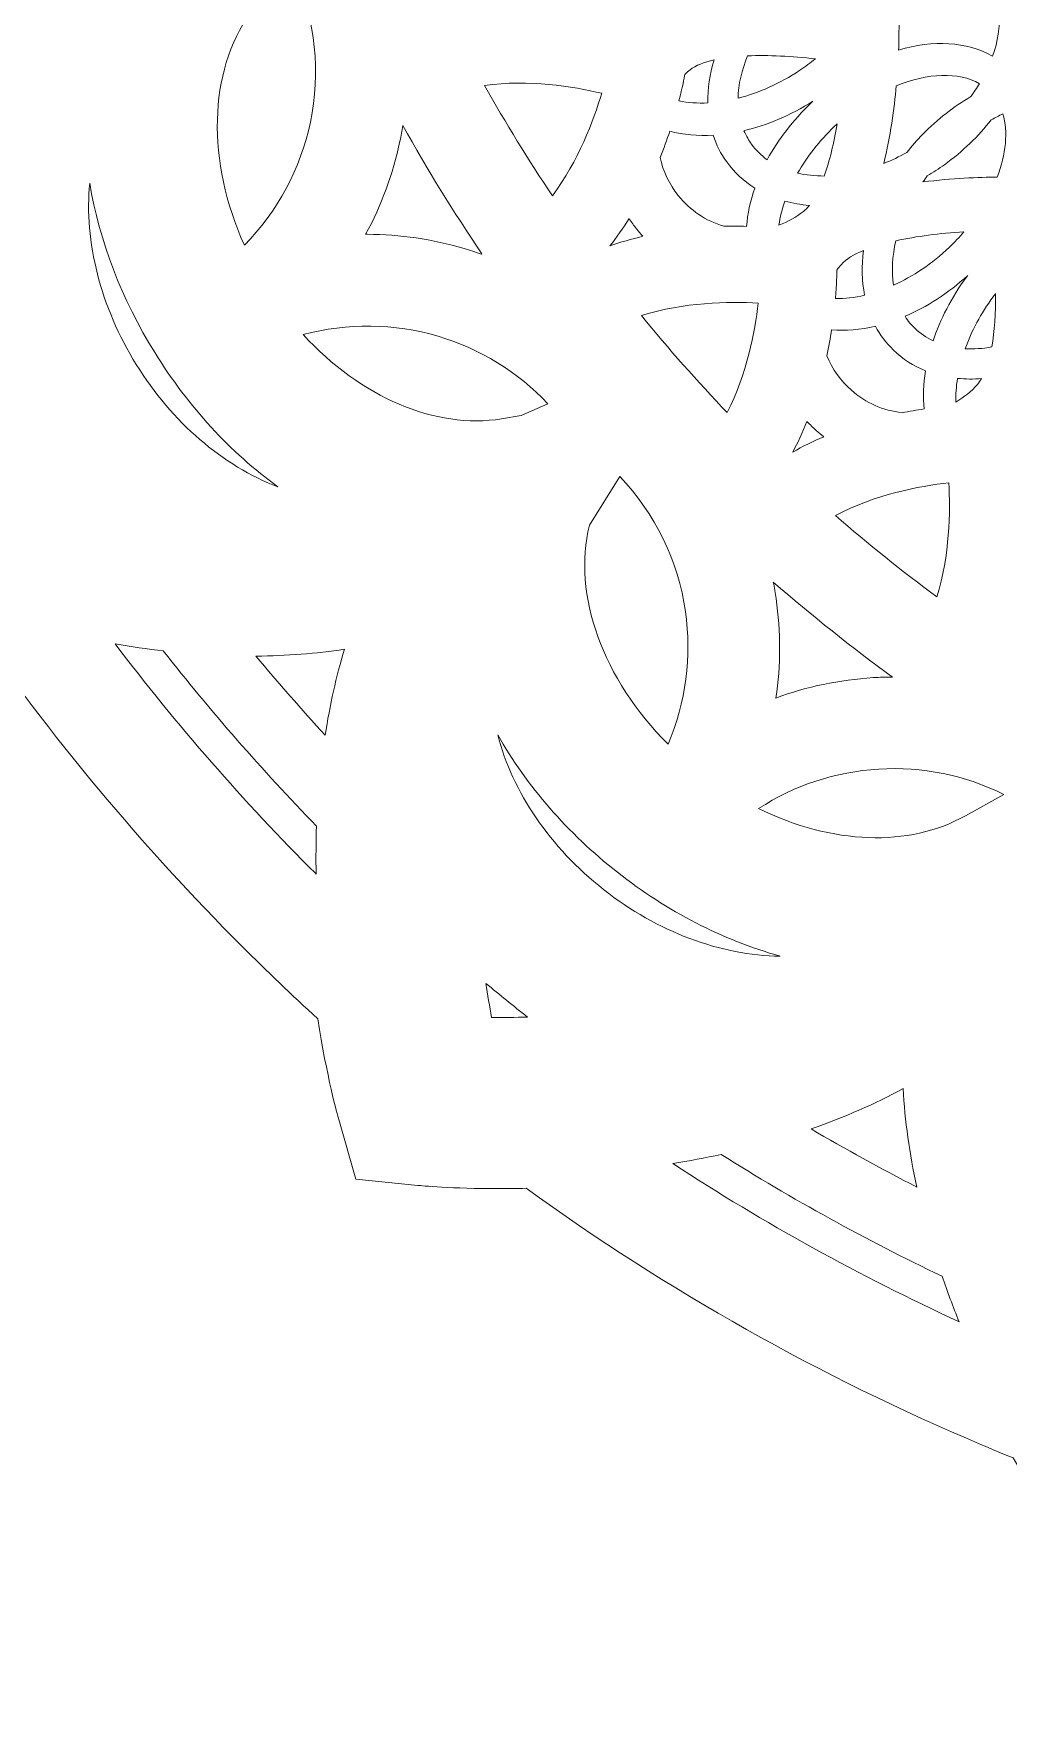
# Model space of a CAD drawing. Header units: millimetres. Extents: x 37 to 1687, y -819 to -120.
# Drawn here: x 494.4 to 558.2, y -818 to -708 of the extents above; entities that cross this region are included whole.
import ezdxf

# ---------------------------------------------------------------- set-up
doc = ezdxf.new("R2010")
doc.units = ezdxf.units.MM
doc.header["$MEASUREMENT"] = 0
doc.layers.add('Layer 8', color=7, linetype='Continuous')

msp = doc.modelspace()

# ---------------------------------------------------------------- linework, layer by layer
at = {"layer": 'Layer 8', "lineweight": 0}
for points, knots in [([(771.78, -680.86), (771.62, -680.51), (770.14, -677.31), (767.42, -673.13), (767.78, -668.85), (767.96, -664.5), (767.96, -660.21), (767.96, -653.67), (767.54, -647.09), (766.72, -640.66), (769.19, -636.79), (770.55, -633.84), (770.7, -633.51), (770.7, -633.51), (772.41, -629.77), (772.41, -629.77), (772.41, -629.77), (769.52, -626.84), (769.52, -626.84), (769.25, -626.56), (766.8, -624.11), (762.92, -621.18), (761.1, -614.31), (758.77, -607.5), (755.99, -600.94), (754.49, -597.38), (752.79, -593.78), (750.95, -590.22), (751.84, -586.03), (752.09, -583.04), (752.11, -582.7), (752.11, -582.7), (752.42, -578.61), (752.42, -578.61), (752.42, -578.61), (748.71, -576.85), (748.71, -576.85), (748.59, -576.79), (745.67, -575.41), (741.22, -573.98), (735.96, -566.35), (729.96, -559.14), (723.37, -552.55), (721.78, -550.97), (720.13, -549.38), (718.44, -547.84), (717.82, -543.89), (717.09, -541.34), (717.06, -541.23), (717.06, -541.23), (715.95, -537.31), (715.95, -537.31), (715.95, -537.31), (711.87, -536.91), (711.87, -536.91), (711.5, -536.88), (709.52, -536.7), (706.58, -536.7), (706, -536.7), (705.4, -536.71), (704.79, -536.72), (695.53, -530.03), (685.5, -524.38), (674.97, -519.92), (674.33, -519.65), (673.65, -519.37), (672.9, -519.07), (671.18, -516.06), (669.83, -514.2), (669.77, -514.12), (669.77, -514.12), (667.39, -510.84), (667.39, -510.84), (667.39, -510.84), (663.44, -511.83), (663.44, -511.83), (663.34, -511.86), (660.96, -512.46), (657.5, -513.76), (645.48, -510.33), (633, -508.4), (620.38, -508.03), (617.93, -505.97), (616.17, -504.78), (615.97, -504.64), (615.97, -504.64), (612.61, -502.38), (612.61, -502.38), (612.61, -502.38), (609.25, -504.64), (609.25, -504.64), (609.03, -504.79), (607.08, -506.12), (604.42, -508.37), (591.88, -509.28), (579.51, -511.75), (567.65, -515.69), (564.54, -514.55), (562.39, -513.99), (562.15, -513.93), (562.15, -513.93), (558.2, -512.94), (558.2, -512.94), (558.2, -512.94), (555.81, -516.23), (555.81, -516.23), (555.65, -516.45), (554.19, -518.49), (552.38, -521.71), (541.36, -526.75), (530.95, -533.13), (521.42, -540.66), (520.93, -540.65), (520.5, -540.64), (520.09, -540.64), (516.97, -540.64), (514.88, -540.84), (514.79, -540.85), (514.79, -540.85), (510.72, -541.25), (510.72, -541.25), (510.72, -541.25), (509.61, -545.17), (509.61, -545.17), (509.57, -545.3), (508.76, -548.18), (508.12, -552.48), (508.1, -552.5), (508.07, -552.53), (508.05, -552.55), (499.91, -560.7), (492.7, -569.74), (486.62, -579.45), (482.41, -580.82), (479.72, -582.1), (479.6, -582.16), (479.6, -582.16), (475.89, -583.92), (475.89, -583.92), (475.89, -583.92), (476.2, -588.01), (476.2, -588.01), (476.21, -588.15), (476.48, -591.55), (477.52, -596.24), (476.74, -597.92), (476.05, -599.46), (475.43, -600.94), (471.79, -609.54), (468.94, -618.5), (466.96, -627.58), (463.34, -630.35), (461.07, -632.62), (460.82, -632.87), (460.82, -632.87), (457.93, -635.81), (457.93, -635.81), (457.93, -635.81), (459.64, -639.55), (459.64, -639.55), (459.8, -639.91), (461.29, -643.12), (464, -647.28), (463.64, -651.56), (463.46, -655.91), (463.46, -660.21), (463.46, -666.74), (463.88, -673.32), (464.7, -679.76), (462.23, -683.63), (460.87, -686.57), (460.71, -686.9), (460.71, -686.9), (459, -690.64), (459, -690.64), (459, -690.64), (461.9, -693.57), (461.9, -693.57), (462.17, -693.85), (464.6, -696.29), (468.5, -699.23), (470.32, -706.1), (472.65, -712.91), (475.43, -719.47), (476.93, -723.03), (478.63, -726.64), (480.47, -730.19), (479.55, -734.55), (479.31, -737.58), (479.31, -737.71), (479.31, -737.71), (478.99, -741.8), (478.99, -741.8), (478.99, -741.8), (482.7, -743.56), (482.7, -743.56), (482.83, -743.62), (485.74, -745), (490.2, -746.43), (495.46, -754.06), (501.46, -761.27), (508.05, -767.86), (509.63, -769.44), (511.29, -771.03), (512.98, -772.58), (513.58, -776.38), (514.28, -778.9), (514.36, -779.18), (514.36, -779.18), (515.47, -783.1), (515.47, -783.1), (515.47, -783.1), (519.54, -783.5), (519.54, -783.5), (519.76, -783.52), (521.77, -783.71), (524.84, -783.71), (525.42, -783.71), (526.02, -783.7), (526.63, -783.69), (535.89, -790.39), (545.92, -796.04), (556.45, -800.49), (557.08, -800.76), (557.76, -801.04), (558.52, -801.35), (560.18, -804.25), (561.5, -806.08), (561.65, -806.29), (561.65, -806.29), (564.03, -809.57), (564.03, -809.57), (564.03, -809.57), (567.97, -808.58), (567.97, -808.58), (568.08, -808.55), (570.45, -807.95), (573.92, -806.65), (585.93, -810.08), (598.42, -812.01), (611.03, -812.39), (613.48, -814.42), (615.25, -815.63), (615.45, -815.77), (615.45, -815.77), (618.81, -818.03), (618.81, -818.03), (618.81, -818.03), (622.17, -815.77), (622.17, -815.77), (622.39, -815.62), (624.34, -814.29), (627, -812.04), (639.54, -811.13), (651.9, -808.67), (663.76, -804.72), (666.98, -805.9), (669.18, -806.46), (669.27, -806.48), (669.27, -806.48), (673.22, -807.47), (673.22, -807.47), (673.22, -807.47), (675.6, -804.19), (675.6, -804.19), (675.67, -804.1), (677.19, -801.99), (679.05, -798.7), (690.06, -793.65), (700.47, -787.28), (709.99, -779.76), (710.48, -779.77), (710.92, -779.77), (711.33, -779.77), (714.46, -779.77), (716.54, -779.57), (716.63, -779.56), (716.63, -779.56), (720.7, -779.16), (720.7, -779.16), (720.7, -779.16), (721.81, -775.24), (721.81, -775.24), (721.85, -775.12), (722.66, -772.22), (723.3, -767.93), (723.32, -767.91), (723.34, -767.89), (723.37, -767.86), (731.51, -759.72), (738.72, -750.67), (744.8, -740.96), (748.85, -739.64), (751.52, -738.39), (751.82, -738.25), (751.82, -738.25), (755.53, -736.49), (755.53, -736.49), (755.53, -736.49), (755.22, -732.4), (755.22, -732.4), (755.2, -732.26), (754.93, -728.84), (753.9, -724.18), (754.68, -722.49), (755.37, -720.95), (755.99, -719.47), (759.63, -710.87), (762.48, -701.91), (764.46, -692.84), (768.08, -690.05), (770.35, -687.79), (770.6, -687.54), (770.6, -687.54), (773.49, -684.6), (773.49, -684.6), (773.49, -684.6), (771.78, -680.86), (771.78, -680.86)], [0, 0, 0, 0, 1, 1, 1, 2, 2, 2, 3, 3, 3, 4, 4, 4, 5, 5, 5, 6, 6, 6, 7, 7, 7, 8, 8, 8, 9, 9, 9, 10, 10, 10, 11, 11, 11, 12, 12, 12, 13, 13, 13, 14, 14, 14, 15, 15, 15, 16, 16, 16, 17, 17, 17, 18, 18, 18, 19, 19, 19, 20, 20, 20, 21, 21, 21, 22, 22, 22, 23, 23, 23, 24, 24, 24, 25, 25, 25, 26, 26, 26, 27, 27, 27, 28, 28, 28, 29, 29, 29, 30, 30, 30, 31, 31, 31, 32, 32, 32, 33, 33, 33, 34, 34, 34, 35, 35, 35, 36, 36, 36, 37, 37, 37, 38, 38, 38, 39, 39, 39, 40, 40, 40, 41, 41, 41, 42, 42, 42, 43, 43, 43, 44, 44, 44, 45, 45, 45, 46, 46, 46, 47, 47, 47, 48, 48, 48, 49, 49, 49, 50, 50, 50, 51, 51, 51, 52, 52, 52, 53, 53, 53, 54, 54, 54, 55, 55, 55, 56, 56, 56, 57, 57, 57, 58, 58, 58, 59, 59, 59, 60, 60, 60, 61, 61, 61, 62, 62, 62, 63, 63, 63, 64, 64, 64, 65, 65, 65, 66, 66, 66, 67, 67, 67, 68, 68, 68, 69, 69, 69, 70, 70, 70, 71, 71, 71, 72, 72, 72, 73, 73, 73, 74, 74, 74, 75, 75, 75, 76, 76, 76, 77, 77, 77, 78, 78, 78, 79, 79, 79, 80, 80, 80, 81, 81, 81, 82, 82, 82, 83, 83, 83, 84, 84, 84, 85, 85, 85, 86, 86, 86, 87, 87, 87, 88, 88, 88, 89, 89, 89, 90, 90, 90, 91, 91, 91, 92, 92, 92, 93, 93, 93, 94, 94, 94, 95, 95, 95, 96, 96, 96, 97, 97, 97, 98, 98, 98, 99, 99, 99, 100, 100, 100, 101, 101, 101, 102, 102, 102, 103, 103, 103, 104, 104, 104, 105, 105, 105, 106, 106, 106, 106]), ([(551.03, -709.11), (551.04, -708.85), (551.04, -708.65), (551.04, -708.51), (551.04, -708.51), (551.07, -707.06), (551.07, -707.06), (551.07, -707.06), (550.6, -706.96), (550.6, -706.96), (551.42, -705.33), (551.74, -703.66), (551.51, -702.13), (553.71, -702), (555.65, -702.68), (556.75, -704.2), (557.79, -705.64), (557.88, -707.57), (557.18, -709.51), (555.49, -708.55), (553.29, -708.43), (551.03, -709.11)], [0, 0, 0, 0, 1, 1, 1, 2, 2, 2, 3, 3, 3, 4, 4, 4, 5, 5, 5, 6, 6, 6, 7, 7, 7, 7]), ([(511.51, -704.09), (512.83, -707.15), (513.18, -710.58), (512.5, -713.84), (511.86, -716.87), (510.35, -719.7), (508.18, -721.9), (505.7, -716.4), (505.82, -710.52), (508.56, -706.7), (508.56, -706.7), (509.04, -706.03), (509.04, -706.03), (509.04, -706.03), (511.51, -704.09), (511.51, -704.09)], [0, 0, 0, 0, 1, 1, 1, 2, 2, 2, 3, 3, 3, 4, 4, 4, 5, 5, 5, 5]), ([(540.51, -712.26), (540.53, -711.36), (540.75, -710.42), (541.14, -709.49), (542.49, -709.43), (544.03, -709.51), (545.58, -709.68), (545.25, -709.94), (544.91, -710.19), (544.56, -710.43), (543.24, -711.31), (541.85, -711.92), (540.51, -712.26)], [0, 0, 0, 0, 1, 1, 1, 2, 2, 2, 3, 3, 3, 4, 4, 4, 4]), ([(537.03, -710.7), (537.15, -710.59), (537.26, -710.49), (537.37, -710.4), (537.74, -710.11), (538.28, -709.9), (538.95, -709.75), (538.66, -710.7), (538.52, -711.65), (538.54, -712.57), (537.86, -712.6), (537.22, -712.56), (536.64, -712.44), (536.87, -711.55), (536.99, -710.92), (537.03, -710.7)], [0, 0, 0, 0, 1, 1, 1, 2, 2, 2, 3, 3, 3, 4, 4, 4, 5, 5, 5, 5]), ([(552.6, -714.63), (552.23, -715.01), (551.89, -715.41), (551.57, -715.81), (551.07, -716.09), (550.56, -716.34), (550.05, -716.54), (550.49, -714.77), (550.74, -712.94), (550.87, -711.45), (552.94, -710.61), (554.95, -710.52), (556.32, -711.31), (556.15, -711.59), (555.96, -711.87), (555.76, -712.15), (554.65, -712.8), (553.58, -713.63), (552.6, -714.63), (552.6, -714.63), (552.6, -714.63), (552.6, -714.63)], [0, 0, 0, 0, 1, 1, 1, 2, 2, 2, 3, 3, 3, 4, 4, 4, 5, 5, 5, 6, 6, 6, 7, 7, 7, 7]), ([(531.58, -711.94), (531.05, -713.73), (530.05, -716.39), (528.35, -718.65), (526.77, -716.29), (525.28, -713.87), (523.91, -711.43), (526.79, -711.02), (529.7, -711.49), (531.58, -711.94)], [0, 0, 0, 0, 1, 1, 1, 2, 2, 2, 3, 3, 3, 3]), ([(541.39, -715.27), (541.3, -715.15), (541.22, -715.02), (541.15, -714.89), (541.05, -714.73), (540.97, -714.56), (540.9, -714.39), (542.39, -714.04), (543.93, -713.39), (545.42, -712.45), (545.38, -712.49), (545.34, -712.52), (545.31, -712.56), (544.09, -713.72), (543.13, -714.99), (542.42, -716.29), (542.03, -716.01), (541.68, -715.67), (541.39, -715.27)], [0, 0, 0, 0, 1, 1, 1, 2, 2, 2, 3, 3, 3, 4, 4, 4, 5, 5, 5, 6, 6, 6, 6]), ([(557.48, -717.43), (556.3, -717.44), (554.52, -717.5), (552.62, -717.75), (552.72, -717.61), (552.81, -717.48), (552.9, -717.35), (553.28, -717.13), (553.66, -716.88), (554.03, -716.62), (555.23, -715.75), (556.26, -714.75), (557.09, -713.68), (557.35, -713.54), (557.6, -713.41), (557.86, -713.29), (558.21, -714.46), (558.06, -715.92), (557.48, -717.43)], [0, 0, 0, 0, 1, 1, 1, 2, 2, 2, 3, 3, 3, 4, 4, 4, 5, 5, 5, 6, 6, 6, 6]), ([(523.7, -722.48), (523.33, -722.35), (522.95, -722.22), (522.57, -722.11), (520.5, -721.5), (518.37, -721.18), (516.24, -721.18), (516.2, -721.18), (516.16, -721.18), (516.12, -721.18), (517.16, -719.28), (517.92, -717.23), (518.37, -715.07), (518.44, -714.73), (518.5, -714.39), (518.56, -714.05), (520.15, -716.92), (521.89, -719.73), (523.73, -722.45), (523.73, -722.45), (523.7, -722.47), (523.7, -722.47), (523.7, -722.47), (523.7, -722.48), (523.7, -722.48)], [0, 0, 0, 0, 1, 1, 1, 2, 2, 2, 3, 3, 3, 4, 4, 4, 5, 5, 5, 6, 6, 6, 7, 7, 7, 8, 8, 8, 8]), ([(536.04, -714.43), (536.92, -714.66), (537.88, -714.74), (538.88, -714.69), (539.09, -715.31), (539.38, -715.9), (539.77, -716.44), (540.27, -717.13), (540.89, -717.7), (541.6, -718.15), (541.31, -719), (541.13, -719.84), (541.07, -720.66), (540.8, -720.65), (540.54, -720.64), (540.27, -720.64), (540.04, -720.64), (539.81, -720.64), (539.58, -720.65), (538.4, -720.3), (537.37, -719.6), (536.59, -718.63), (536.01, -717.91), (535.6, -717.05), (535.41, -716.15), (535.65, -715.55), (535.86, -714.97), (536.04, -714.43)], [0, 0, 0, 0, 1, 1, 1, 2, 2, 2, 3, 3, 3, 4, 4, 4, 5, 5, 5, 6, 6, 6, 7, 7, 7, 8, 8, 8, 9, 9, 9, 9]), ([(544.41, -717.17), (545.02, -716.11), (545.82, -715.07), (546.81, -714.12), (546.87, -714.06), (546.94, -714), (547.01, -713.94), (546.79, -715.21), (546.51, -716.38), (546.16, -717.36), (545.55, -717.36), (544.96, -717.3), (544.41, -717.17)], [0, 0, 0, 0, 1, 1, 1, 2, 2, 2, 3, 3, 3, 4, 4, 4, 4]), ([(498.05, -717.82), (498.68, -721.62), (500.13, -725.41), (502.33, -728.95), (504.51, -732.48), (507.26, -735.47), (510.38, -737.73), (506.77, -736.35), (503.44, -733.5), (501.1, -729.71), (498.75, -725.93), (497.68, -721.65), (498.05, -717.82)], [0, 0, 0, 0, 1, 1, 1, 2, 2, 2, 3, 3, 3, 4, 4, 4, 4]), ([(543.19, -720.57), (543.26, -720.06), (543.39, -719.54), (543.58, -719), (544.09, -719.14), (544.62, -719.24), (545.18, -719.29), (545.05, -719.45), (544.93, -719.58), (544.79, -719.68), (544.31, -720.07), (543.77, -720.37), (543.19, -720.57)], [0, 0, 0, 0, 1, 1, 1, 2, 2, 2, 3, 3, 3, 4, 4, 4, 4]), ([(533.37, -720.15), (533.53, -720.38), (533.69, -720.6), (533.86, -720.82), (533.99, -720.99), (534.13, -721.15), (534.28, -721.31), (533.53, -721.49), (532.81, -721.7), (532.12, -721.94), (532.55, -721.38), (532.97, -720.79), (533.37, -720.15)], [0, 0, 0, 0, 1, 1, 1, 2, 2, 2, 3, 3, 3, 4, 4, 4, 4]), ([(554.36, -722.02), (553.22, -723.11), (551.95, -723.95), (550.7, -724.52), (550.55, -723.61), (550.61, -722.62), (550.85, -721.6), (552.18, -721.31), (553.73, -721.11), (555.3, -721.02), (555.01, -721.36), (554.7, -721.7), (554.36, -722.02)], [0, 0, 0, 0, 1, 1, 1, 2, 2, 2, 3, 3, 3, 4, 4, 4, 4]), ([(548.8, -725.17), (548.13, -725.33), (547.49, -725.4), (546.89, -725.38), (546.97, -724.43), (546.98, -723.77), (546.98, -723.53), (547.08, -723.39), (547.18, -723.27), (547.28, -723.16), (547.59, -722.81), (548.09, -722.5), (548.73, -722.24), (548.59, -723.26), (548.62, -724.25), (548.8, -725.17)], [0, 0, 0, 0, 1, 1, 1, 2, 2, 2, 3, 3, 3, 4, 4, 4, 5, 5, 5, 5]), ([(555.47, -723.99), (554.47, -725.34), (553.75, -726.76), (553.28, -728.16), (552.84, -727.95), (552.43, -727.67), (552.08, -727.33), (551.97, -727.22), (551.87, -727.11), (551.77, -727), (551.65, -726.86), (551.55, -726.71), (551.45, -726.55), (552.86, -725.95), (554.26, -725.05), (555.56, -723.87), (555.53, -723.91), (555.5, -723.95), (555.47, -723.99)], [0, 0, 0, 0, 1, 1, 1, 2, 2, 2, 3, 3, 3, 4, 4, 4, 5, 5, 5, 6, 6, 6, 6]), ([(534.19, -726.51), (536.95, -725.62), (539.9, -725.58), (541.83, -725.69), (541.61, -727.55), (541.09, -730.34), (539.8, -732.86), (537.85, -730.82), (535.96, -728.69), (534.19, -726.51)], [0, 0, 0, 0, 1, 1, 1, 2, 2, 2, 3, 3, 3, 3]), ([(555.39, -728.68), (555.8, -727.53), (556.41, -726.37), (557.22, -725.27), (557.27, -725.2), (557.33, -725.12), (557.38, -725.05), (557.38, -726.34), (557.3, -727.55), (557.13, -728.56), (556.53, -728.67), (555.95, -728.71), (555.39, -728.68)], [0, 0, 0, 0, 1, 1, 1, 2, 2, 2, 3, 3, 3, 4, 4, 4, 4]), ([(512.03, -727.75), (514.91, -726.98), (518.01, -727.01), (520.87, -727.86), (523.63, -728.68), (526.1, -730.2), (528.05, -732.29), (528.05, -732.29), (526.3, -733.06), (526.3, -733.06), (526.3, -733.06), (525.03, -733.27), (525.03, -733.27), (520.7, -733.97), (515.8, -731.86), (512.03, -727.75)], [0, 0, 0, 0, 1, 1, 1, 2, 2, 2, 3, 3, 3, 4, 4, 4, 5, 5, 5, 5]), ([(552.69, -732.62), (552.21, -732.7), (551.73, -732.78), (551.26, -732.87), (550.02, -732.73), (548.88, -732.23), (547.94, -731.4), (547.24, -730.78), (546.68, -730.01), (546.33, -729.14), (546.46, -728.55), (546.56, -727.97), (546.64, -727.44), (547.55, -727.52), (548.52, -727.43), (549.51, -727.2), (549.82, -727.77), (550.21, -728.3), (550.68, -728.76), (551.3, -729.36), (552.01, -729.81), (552.79, -730.12), (552.65, -730.99), (552.62, -731.83), (552.69, -732.62)], [0, 0, 0, 0, 1, 1, 1, 2, 2, 2, 3, 3, 3, 4, 4, 4, 5, 5, 5, 6, 6, 6, 7, 7, 7, 8, 8, 8, 8]), ([(556.46, -730.63), (556.38, -730.78), (556.29, -730.9), (556.2, -731.01), (555.79, -731.48), (555.31, -731.86), (554.77, -732.17), (554.76, -731.67), (554.8, -731.16), (554.88, -730.62), (555.4, -730.67), (555.93, -730.68), (556.46, -730.63)], [0, 0, 0, 0, 1, 1, 1, 2, 2, 2, 3, 3, 3, 4, 4, 4, 4]), ([(545.02, -733.45), (545.22, -733.65), (545.42, -733.84), (545.63, -734.03), (545.79, -734.17), (545.96, -734.31), (546.13, -734.44), (545.41, -734.75), (544.73, -735.08), (544.09, -735.45), (544.43, -734.82), (544.74, -734.15), (545.02, -733.45)], [0, 0, 0, 0, 1, 1, 1, 2, 2, 2, 3, 3, 3, 4, 4, 4, 4]), ([(530.78, -740.24), (530.78, -740.24), (532.76, -737.04), (532.76, -737.04), (535.07, -739.47), (536.59, -742.58), (537.07, -745.9), (537.49, -748.82), (537.08, -751.87), (535.93, -754.59), (531.66, -750.33), (529.65, -744.8), (530.78, -740.24)], [0, 0, 0, 0, 1, 1, 1, 2, 2, 2, 3, 3, 3, 4, 4, 4, 4]), ([(546.89, -739.61), (549.46, -738.23), (552.38, -737.68), (554.31, -737.46), (554.42, -739.34), (554.38, -742.22), (553.54, -744.94), (551.26, -743.26), (549.03, -741.47), (546.89, -739.61)], [0, 0, 0, 0, 1, 1, 1, 2, 2, 2, 3, 3, 3, 3]), ([(543, -745.05), (543, -745.05), (543, -745.05), (543, -745.05), (542.95, -744.69), (542.89, -744.33), (542.82, -743.97), (545.34, -746.16), (547.95, -748.24), (550.63, -750.19), (550.21, -750.19), (549.79, -750.21), (549.36, -750.23), (547.16, -750.37), (545.02, -750.81), (542.99, -751.57), (543.31, -749.42), (543.32, -747.23), (543, -745.05)], [0, 0, 0, 0, 1, 1, 1, 2, 2, 2, 3, 3, 3, 4, 4, 4, 5, 5, 5, 6, 6, 6, 6]), ([(512.88, -763.1), (512.87, -763.09), (512.86, -763.08), (512.85, -763.07), (512.85, -763.07), (512.85, -763.07), (512.85, -763.07), (508.14, -758.37), (503.73, -753.31), (499.71, -748.01), (500.77, -748.2), (501.83, -748.35), (502.87, -748.47), (505.96, -752.42), (509.34, -756.28), (512.9, -759.95), (512.87, -760.99), (512.86, -762.04), (512.88, -763.1)], [0, 0, 0, 0, 1, 1, 1, 2, 2, 2, 3, 3, 3, 4, 4, 4, 5, 5, 5, 6, 6, 6, 6]), ([(513.47, -754), (511.92, -752.31), (510.4, -750.57), (508.94, -748.82), (510.94, -748.8), (512.88, -748.65), (514.73, -748.37), (514.2, -750.14), (513.78, -752.03), (513.47, -754)], [0, 0, 0, 0, 1, 1, 1, 2, 2, 2, 3, 3, 3, 3]), ([(524.77, -753.97), (526.68, -757.34), (529.34, -760.41), (532.61, -762.98), (535.87, -765.55), (539.5, -767.42), (543.27, -768.48), (539.4, -768.44), (535.23, -766.89), (531.71, -764.12), (528.2, -761.35), (525.74, -757.73), (524.77, -753.97)], [0, 0, 0, 0, 1, 1, 1, 2, 2, 2, 3, 3, 3, 4, 4, 4, 4]), ([(555.41, -759.28), (551.69, -761.36), (546.69, -761.17), (541.86, -758.81), (544.2, -757.28), (546.89, -756.39), (549.73, -756.22), (552.58, -756.05), (555.38, -756.62), (557.91, -757.88), (557.91, -757.88), (555.41, -759.28), (555.41, -759.28)], [0, 0, 0, 0, 1, 1, 1, 2, 2, 2, 3, 3, 3, 4, 4, 4, 4]), ([(524.37, -772.5), (524.24, -771.76), (524.11, -771.01), (524, -770.26), (524.89, -771), (525.8, -771.74), (526.72, -772.47), (525.92, -772.49), (525.14, -772.5), (524.37, -772.5)], [0, 0, 0, 0, 1, 1, 1, 2, 2, 2, 3, 3, 3, 3]), ([(545.3, -779.8), (547.46, -779.04), (549.48, -778.16), (551.32, -777.16), (551.44, -779.25), (551.74, -781.41), (552.22, -783.61), (549.85, -782.39), (547.53, -781.11), (545.3, -779.8)], [0, 0, 0, 0, 1, 1, 1, 2, 2, 2, 3, 3, 3, 3]), ([(536.24, -782.07), (537.3, -781.9), (538.36, -781.69), (539.4, -781.47), (544.04, -784.39), (548.91, -787.08), (553.87, -789.45), (554.22, -790.45), (554.59, -791.45), (554.99, -792.43), (548.5, -789.44), (542.2, -785.97), (536.24, -782.07)], [0, 0, 0, 0, 1, 1, 1, 2, 2, 2, 3, 3, 3, 4, 4, 4, 4])]:
    msp.add_open_spline(points, degree=3, knots=knots, dxfattribs=at)

doc.saveas('drawing.dxf')
